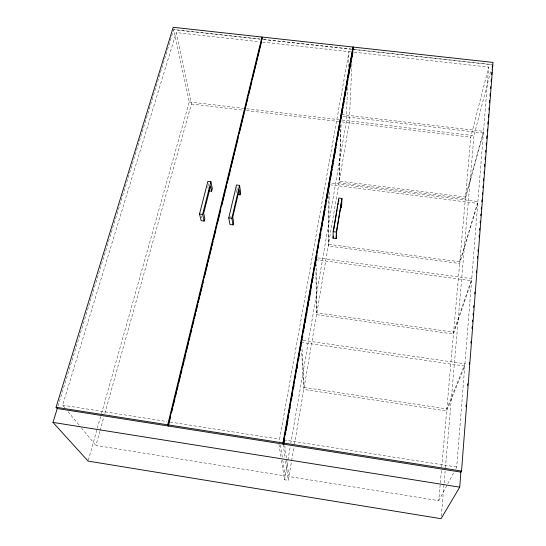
<?xml version="1.0" encoding="UTF-8"?>
<svg xmlns="http://www.w3.org/2000/svg" width="546" height="546" viewBox="0 0 546 546"><rect width="100%" height="100%" fill="white"/><g stroke="black" fill="none" stroke-linecap="round" stroke-linejoin="round"><path stroke-width="0.41" stroke-dasharray="2.73 2.05" d="M328.876 195.721L328.242 245.993L459.643 263.527L477.757 203.419L330.705 184.855M329.218 192.076L328.528 244.308L459.793 261.793L477.914 201.529L331.033 183.019M340.84 124.747L339.025 182.712L465.356 198.614L483.381 133.019L342.799 116.428M341.079 124.665L339.291 181.156L465.492 197.017L483.517 131.299L341.4 114.551M347.577 87.462L346.171 122.4L290.827 443.175M348.396 67.008L349.01 51.665L279.579 439.216L279.962 441.714M351.904 63.978L349.242 122.761L294.519 443.871M455.91 468.509L456.709 467.014L488.65 67.083L352.443 52.047M441.264 516.154L444.041 483.879M444.11 483.026L445.133 471.137M445.427 467.738L473.983 135.654L491.332 68.892M284.725 445.727L288.95 476.535L438.766 500.675L440.253 483.749M440.329 482.903L441.448 470.208M441.748 466.823L470.761 137.189L488.65 67.083M281.47 460.353L284.521 479.729L288.302 480.337L291.523 461.459M291.666 460.619L293.946 447.222M284.521 479.729L287.783 460.81M287.933 459.971L290.247 446.532M184.958 359.855L185.756 356.545M282.76 460.073L285.176 475.928L95.884 445.42L99.788 431.47M100.02 430.651L103.924 416.7M104.839 413.418L191.428 104.027L176.235 32.589L259.234 41.755M88.322 460.278L97.099 429.115M97.331 428.296L101.256 414.359M101.488 413.534L189.285 101.918L173.724 29.682L260.176 39.203M64.749 407.76L62.599 405.159L176.235 32.589M57.992 406.108L173.689 29.525L260.449 39.073M438.766 500.675L453.917 472.249M263.425 39.401L351.228 49.065M354.217 49.399L492.444 64.612M263.561 39.571L351.713 49.276M352.559 49.372L492.403 64.769M262.619 42.131L351.071 51.897M189.285 101.918L243.345 108.32M246.731 108.722L338.813 119.635M342.192 120.031L473.983 135.654M191.428 104.027L243.011 110.156M246.389 110.551L338.561 121.499M341.946 121.901L470.761 137.189M229.682 216.81L231.224 217.008M317.799 257.889L471.751 278.672L453.596 332.166L316.851 312.824L316.209 264.448M315.759 259.678L471.587 280.746L453.433 334.05L316.537 314.66L315.902 269.826M303.235 340.356L464.953 363.786L446.846 408.899L304.136 387.435L301.918 346.867M301.16 342.335L464.769 366.086L446.662 410.954L303.794 389.435L301.631 350.744M62.599 405.159L166.885 421.526M170.25 422.058L279.579 439.216M283.92 439.899L456.709 467.014M67.97 411.657L79.245 425.293M81.388 427.887L95.884 445.42M201.297 215.868L201.815 218.031M207.746 186.316L208.224 188.561M208.367 183.64L208.859 185.947M236.309 189.981L236.793 192.956M236.896 187.285L237.387 190.356M278.945 444.342L280.937 456.982M280.473 445.051L282.637 459.241M283.162 444.185L285.073 457.637M285.551 461.001L288.302 480.337"/><path stroke-width="0.82" d="M328.999 186.35L329.02 184.644M329.299 186.179L329.34 182.808M333.033 238.145L333.183 231.634L338.854 198.048L341.953 198.444L341.694 205.255L341.264 207.869L341.455 202.73L336.759 230.89L336.159 238.554L333.033 238.145L333.381 236.111M336.159 238.554L336.35 232.05L341.953 198.444M341.052 117.929L341.107 116.223M341.298 117.922L341.4 114.551M338.745 201.46L338.8 199.754M352.252 56.306L352.443 52.047M353.016 47.045L283.156 444.103L168.912 426.119L168.27 424.897L262.387 37.094L353.016 47.045L282.985 442.942L283.156 444.103M353.371 49.304L353.474 47.099L493.018 62.421L461.527 471.034L460.933 472.099L283.736 444.198L283.572 443.038L353.474 47.099M57.494 407.739L52.982 422.406L88.09 461.097L441.045 518.7L459.725 487.162L460.913 471.86M465.984 406.729L466.12 405.03M467.629 385.503L467.758 383.811M469.267 364.284L469.403 362.585M470.911 343.059L471.041 341.359M472.024 328.631L472.16 326.931M472.549 321.84L472.686 320.14M473.075 315.042L473.211 313.349M473.669 307.405L473.798 305.705M474.72 293.823L474.849 292.124M476.358 272.597L476.494 270.898M477.477 258.169L477.607 256.47M478.003 251.378L478.132 249.679M479.115 236.944L479.252 235.244M479.641 230.153L479.777 228.453M480.18 222.85L480.309 221.144M480.76 215.725L480.889 214.025M481.285 208.927L481.415 207.234M481.818 201.597L481.954 199.897M482.398 194.499L482.534 192.799M482.923 187.708L483.06 186.009M483.449 180.917L483.599 178.651M484.043 173.273L484.172 171.581M484.568 166.482L484.712 164.203M485.094 159.691L485.292 157.146M485.681 152.054L485.817 150.355M486.206 145.263L486.356 142.956M486.732 138.472L486.93 135.92M487.278 131.06L487.455 129.129M487.851 124.038L488.001 121.71M488.377 117.247L488.574 114.701M488.923 109.814L489.1 107.91M489.489 102.812L489.646 100.464M490.015 96.021L490.212 93.475M490.567 88.568L490.738 86.684M491.134 81.593L491.332 79.047M491.659 74.802L491.857 72.256M492.212 67.322L492.383 65.465M333.606 230.48L336.541 213.09M336.821 211.439L337.1 209.78M337.38 208.128L337.66 206.47M337.94 204.811L338.22 203.16M283.736 444.198L284.179 441.68M284.473 440.001L284.766 438.329M285.51 434.138L285.804 432.459M286.097 430.78L286.397 429.108M286.691 427.429L287.428 423.239M287.722 421.56L288.022 419.881M288.315 418.209L288.609 416.53M289.353 412.339L289.646 410.66M289.94 408.981L290.24 407.309M291.571 399.761L291.864 398.082M292.158 396.41L292.458 394.731M293.789 387.182L294.082 385.51M295.413 377.962L295.707 376.283M297.038 368.741L297.338 367.062M298.669 359.514L298.962 357.842M299.256 356.163L299.556 354.484M300.293 350.293L300.587 348.614M300.887 346.942L301.18 345.263M301.918 341.073L302.218 339.394M302.511 337.715L302.805 336.043M303.549 331.852L303.842 330.173M304.136 328.494L304.436 326.815M305.173 322.625L305.467 320.952M305.767 319.274L306.06 317.595M306.354 315.922L307.098 311.725M307.391 310.053L307.685 308.374M307.985 306.695L308.722 302.504M309.016 300.826L309.309 299.153M309.609 297.474L310.346 293.284M310.64 291.605L310.94 289.926M311.234 288.254L311.527 286.575M312.271 282.384L312.565 280.705M312.858 279.026L313.158 277.354M313.452 275.675L313.745 273.996M314.489 269.806L314.783 268.127M315.076 266.455L315.376 264.776M316.114 260.585L316.407 258.906M316.707 257.227L317.001 255.555M318.332 248.007L318.625 246.328M319.956 238.786L320.256 237.107M320.55 235.428L320.843 233.756M321.587 229.566L321.881 227.887M322.174 226.208L322.474 224.529M323.212 220.338L323.505 218.666M323.805 216.987L324.542 212.797M324.836 211.118L325.136 209.439M325.43 207.767L326.167 203.569M326.467 201.897L326.761 200.218M327.054 198.539L328.385 190.998M328.685 189.319L330.016 181.77M330.31 180.098L331.64 172.55M331.934 170.871L332.227 169.199M332.528 167.52L333.265 163.329M333.558 161.65L333.859 159.971M334.152 158.299L334.445 156.62M334.746 154.941L335.483 150.751M335.776 149.072L336.077 147.4M336.37 145.721L336.664 144.042M337.408 139.851L337.701 138.179M337.994 136.5L338.295 134.821M339.032 130.631L339.325 128.952M339.626 127.279L339.919 125.6M340.656 121.41L340.957 119.731M341.25 118.052L341.543 116.38M341.844 114.701L342.581 110.51M342.874 108.831L343.175 107.153M343.468 105.48L344.205 101.283M344.506 99.611L344.799 97.932M345.092 96.253L345.836 92.062M346.13 90.383L346.423 88.711M346.724 87.032L347.461 82.842M347.754 81.163L348.055 79.484M348.348 77.812L349.679 70.263M349.972 68.584L351.303 61.043M351.604 59.364L352.928 51.822M240.028 194.833L240.622 192.274L239.551 185.374L236.527 184.985L228.754 217.881L229.989 224.495L233.033 224.897L233.654 222.242L232.76 217.212L239.209 189.626L240.028 194.833L237.783 194.547M233.033 224.897L231.845 218.291L239.551 185.374M262.128 39.257L261.937 37.046L173.205 27.3L56.061 407.248L57.146 408.524L168.345 426.03L170.55 416.919M171.56 412.776L172.761 407.807M173.164 406.149L174.973 398.696M175.375 397.044L176.576 392.076M176.979 390.417L178.187 385.449M178.583 383.79L180.392 376.337M180.794 374.679L182.002 369.71M182.405 368.052L184.207 360.599M185.217 356.463L185.817 353.979M186.22 352.32L188.629 342.383M189.032 340.724L190.233 335.756M190.636 334.097L191.844 329.129M192.24 327.47L194.048 320.017M194.451 318.366L195.659 313.39M196.055 311.739L197.864 304.286M198.266 302.627L199.474 297.659M199.877 296L202.286 286.063M202.689 284.405L203.289 281.92M204.293 277.777L207.705 263.704M208.108 262.046L209.316 257.077M209.712 255.419L211.52 247.966M211.923 246.307L213.131 241.339M213.527 239.68L215.943 229.743M216.339 228.091L216.946 225.607M217.349 223.949L220.761 209.869M221.765 205.726L225.177 191.646M225.58 189.994L226.788 185.026M227.184 183.367L230.603 169.287M230.999 167.629L234.418 153.549M234.821 151.897L238.233 137.817M239.237 133.674L244.26 112.967M244.656 111.316L248.075 97.236M248.471 95.577L251.89 81.497M252.293 79.839L256.306 63.275M256.709 61.623L261.732 40.916M168.345 426.03L167.704 424.808L261.937 37.046M211.677 191.182L212.319 188.636L210.886 181.716L207.876 181.327L199.529 214.032L201.146 220.673L204.17 221.075L204.839 218.434L203.651 213.384L210.585 185.954L211.677 191.182L208.709 190.8M204.17 221.075L202.6 214.435L210.886 181.716M199.529 214.032L202.6 214.435M228.754 217.881L231.845 218.291M333.183 231.634L336.35 232.05M56.061 407.248L167.704 424.808M168.27 424.897L282.985 442.942M283.572 443.038L461.527 471.034M52.982 422.406L459.725 487.162M283.92 439.899L284.152 441.564M301.16 342.335L301.255 344.014M301.549 340.11L301.645 341.803M315.772 260.524L315.806 263.063M316.12 257.664L316.141 259.357"/></g></svg>
